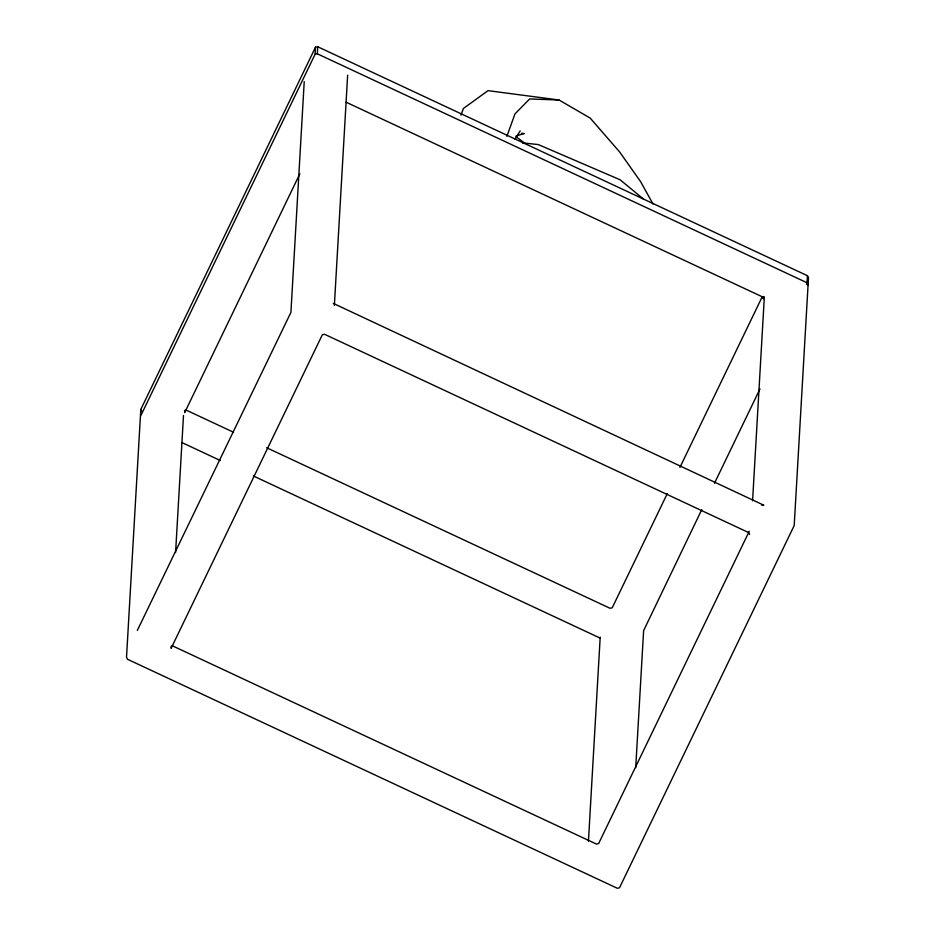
<?xml version="1.0" encoding="UTF-8"?>
<svg xmlns="http://www.w3.org/2000/svg" width="935" height="935" viewBox="0 0 935 935"><rect width="100%" height="100%" fill="white"/><g stroke="black" fill="none" stroke-linecap="round" stroke-linejoin="round"><path stroke-width="1.4" d="M140.367 416.998L126.517 657.305L127.569 659.292L617.275 888.25L619.496 887.806L794.201 525.552L808.05 285.233M315.504 47.194L140.799 409.448L140.402 416.496L315.095 54.242L315.504 47.194L317.725 46.75L807.431 275.708L808.483 277.695L808.085 284.731L806.426 284.217M175.593 552.491L183.494 415.514M171.234 646.097L171.105 648.364L322.353 334.73L324.574 334.286L748.549 532.518L749.601 534.493M184.826 410.313L184.698 412.58L299.878 173.746M304.226 81.649L290.914 312.407L137.351 630.4M808.085 284.731L807.022 282.756L317.327 53.798L317.725 46.75M334.368 305.394L347.645 75.139M588.442 841.173L600.2 637.156M635.718 767.623L643.619 630.634L701.776 509.598M763.334 296.453L763.205 298.709L762.142 296.734L346.102 102.207M752.581 500.809L764.351 296.781M807.022 282.756L807.431 275.708M460.99 115.169L463.398 108.483L488.012 90.648L559.036 99.998L590.23 118.126L619.648 151.973L640.697 181.787L653.039 204.052M506.875 136.335L514.951 113.918L529.654 98.946L559.036 99.998M667.274 493.645L612.215 607.808L609.982 608.253L266.58 447.701M679.932 467.395L762.2 296.804M714.433 483.36L759.991 388.878M749.239 531.279L598.622 843.592L596.39 844.048L172.426 645.816M515.115 139.21L520.14 130.935M516.19 135.867L524.313 133.565L521.461 133.237M315.095 54.242L317.327 53.798M761.616 505.157L763.825 505.216L333.304 303.408M522.501 142.903L538.303 144.563L620.127 179.789L643.607 199.178M186.018 410.033L233.563 432.262M181.951 442.571L220.263 460.487M253.28 475.927L600.188 638.126M515.933 136.615L525.189 143.499M140.799 409.448L141.863 411.435"/></g></svg>
